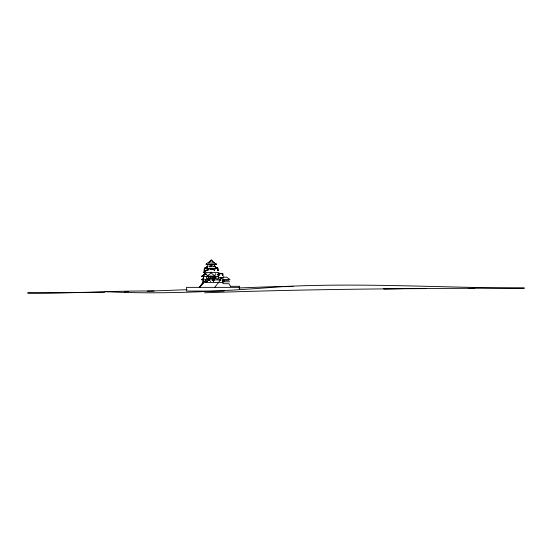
<?xml version="1.0" encoding="UTF-8"?>
<svg xmlns="http://www.w3.org/2000/svg" width="552" height="552" viewBox="0 0 552 552"><rect width="100%" height="100%" fill="white"/><g stroke="black" fill="none" stroke-linecap="round" stroke-linejoin="round"><path stroke-width="0.83" d="M215.59 268.024L217.861 268.327M204.447 268.327L206.724 268.044M215.584 268.286L217.647 268.168M217.964 269.866L217.95 270.583M204.15 269.762L204.13 270.618M217.805 270.583L217.819 269.866L217.785 270.314M218.102 270.363L218.109 269.907M222.967 279.326L222.953 283.666L229.018 283.721L230.446 286.309M218.923 273.599L218.854 274.896M219.04 273.599L218.958 275.6L218.875 274.779M222.711 273.695L222.504 275.6L222.78 275.338M222.622 275.6L222.704 273.599M222.725 274.289L222.663 275.6M209.305 261.779L211.264 259.964L214.562 263.014M203.053 280.547L203.246 279.415M203.343 279.415L202.805 282.486L203.391 282.486L199.569 287.364M203.17 281.596L203.253 281.161M221.124 278.594L221.124 277.552L221.269 278.594L220.262 278.594L220.407 277.552L220.407 278.594M214.659 287.364L218.606 282.486M203.398 282.486L199.472 287.364L203.502 282.486L222.987 282.486M203.288 282.486L199.224 287.364L203.502 282.486M209.539 261.952L210.491 261.041M209.643 261.952L210.602 261.041M218.171 275.765L218.896 275.151M209.415 261.779L207.856 263.014M220.979 278.594L220.759 277.325L220.552 278.594M217.909 276.131L217.55 276.331L217.833 276.138M204.895 274.089L204.523 274.289L204.827 274.096M207.745 263.014L208.29 262.621M207.642 266.478L205.323 268.044M205.868 267.616L208.07 266.098M207.566 266.678L205.185 268.306M205.378 268.306L206.082 267.823M205.268 268.217L207.476 266.782M206.841 263.822L206.027 264.125L206.524 263.815M201.839 276.366L205.172 274.268M201.839 279.609L202.494 279.181M205.158 274.061L201.908 276.366M205.309 274.268L201.659 276.366L205.02 274.061M206.207 264.125L206.683 263.815M204.626 274.537L201.742 276.587L218.64 276.587M203.267 278.594L201.742 279.836L218.64 279.836M207.117 276.034L209.946 273.951A9.998 9.998 0 0 0 211.126 272.626A9.998 9.998 0 0 0 212.299 273.951L215.128 276.034M203.833 271.722L207.304 269.956M203.978 271.936L207.442 270.169M202.342 278.974L201.611 279.367L202.087 279.609M209.939 268.348L208.711 269.065A2.843 2.843 0 0 1 208.166 269.107L208.311 269.686A3.367 3.367 0 0 0 208.815 269.638L208.877 270.025M187.004 289.683L147.184 291.187M238.947 287.951L272.177 286.695L293.098 286.585M154.07 291.035C111.897 290.58 69.773 293.837 27.6 292.96L104.673 292.277M204.585 292.808C278.374 290.145 352.19 288.951 426.027 288.606M124.283 291.739L128.533 291.635M412.454 288.42L383.606 288.586M383.606 288.813L416.18 288.42M384.302 288.827L401.946 288.675M383.923 288.606L524.4 288.096C444.125 287.909 363.851 282.652 283.597 286.516C224.236 291.132 164.696 294.733 105.142 291.649M208.339 263.014L214.093 263.014L211.823 261.041M207.4 264.332L215.038 264.332M206.2 264.505L216.287 264.505M214.666 265.795L214.721 266.74L214.638 266.14M214.832 265.795L214.873 266.726M207.476 265.871L207.428 266.816M207.607 265.871L207.593 266.816M204.447 268.01L206.724 268.01M215.59 268.01L217.861 268.01M204.668 268.168L206.724 268.168L206.738 269.272M204.171 268.445L206.724 268.417M218.137 268.445L215.59 268.417L215.597 268.865M205.461 268.534L217.04 268.534L215.653 268.217L215.653 269.086M210.76 269.176L210.864 269.569M210.857 272.184L211.395 272.184M203.239 272.522L219.047 272.522M218.82 273.357L222.815 273.357M218.896 273.84L222.739 273.84M206.4 276.034L215.86 276.034M203.557 277.145L203.557 278.594M222.601 277.58L222.594 278.022M203.716 278.256L203.895 277.87L203.66 278.325M218.482 278.594L217.04 279.836M220.931 279.767L219.586 279.767L219.586 280.464M229.011 280.354L223.774 280.354L223.774 281.658M210.54 281.244L210.54 281.658M219.206 281.32L219.034 280.885L219.199 281.32M204.067 281.658L204.24 281.223L204.24 281.686M223.118 281.768L229.577 281.768M230.308 286.309L239.616 286.309L239.616 289.448M239.616 287.364L186.548 287.364L186.548 291.063L224.195 291.063M468.268 288.427L474.23 288.551M212.285 268.348L213.514 269.065A2.843 2.843 0 0 0 214.059 269.107L213.914 269.686A3.367 3.367 0 0 1 213.41 269.638L213.348 269.997M216.991 268.044L214.673 266.478M215.784 263.815L216.28 264.125L215.466 263.822M217.122 268.306L214.197 266.299M217.04 268.217L214.9 266.492M214.245 266.098L216.439 267.616M223.802 276.138L223.719 276.131M213.914 262.621L214.459 263.014M211.168 260.006L212.065 260.882M222.753 274.779L222.808 275.462M222.732 274.178L222.78 274.896M218.178 270.618L218.157 269.762M217.571 269.907L217.578 270.314M204.799 269.907L204.813 270.314M204.592 269.907L204.599 270.314M204.509 270.583L204.495 269.866M204.357 270.583L204.343 269.866M204.199 269.907L204.205 270.363M223.96 280.354L223.96 281.658M220.834 277.352L220.834 278.594M220.779 279.767L220.779 280.464L220.634 279.767M220.696 277.352L220.696 278.594M220.483 279.767L220.483 280.464L220.338 279.767M220.186 279.767L220.186 280.464L220.041 279.767M219.889 279.767L219.889 280.464L219.744 279.767M217.405 274.102L217.371 274.496M217.233 274.102L217.246 274.496M215.694 277.145L215.694 278.539L213.962 278.539L213.962 277.145M214.894 277.877L214.894 278.263M214.045 279.415L214.045 280.547M213.879 279.415L213.879 280.547M213.824 277.145L213.824 278.539L212.092 278.539L212.092 277.145M213.714 279.415L213.714 280.547M213.548 279.415L213.548 280.547M213.382 279.415L213.382 280.547M213.21 279.415L213.21 280.547M213.044 279.415L213.044 280.547M212.879 279.415L212.879 280.547M212.713 279.415L212.713 280.547M212.548 279.415L212.548 280.547M211.954 277.145L211.954 278.539L210.222 278.539L210.222 277.145M210.091 277.145L210.091 278.539L208.352 278.539L208.352 277.145M209.905 278.194L209.905 279.174M209.539 279.415L209.539 280.547M209.374 279.415L209.374 280.547M209.208 279.415L209.208 280.547M209.042 279.415L209.042 280.547M208.877 279.415L208.877 280.547M208.711 279.415L208.711 280.547M208.539 279.415L208.539 280.547M208.373 279.415L208.373 280.547M208.221 277.145L208.221 278.539L206.482 278.539L206.482 277.145M208.207 279.415L208.207 280.547M208.042 279.415L208.042 280.547M207.669 266.223L207.676 266.816M204.964 274.537L204.833 273.047L204.84 274.537M204.764 274.151L204.675 274.537L204.647 274.151M203.433 277.884L203.495 278.325M203.308 277.987L203.343 278.374M203.329 281.313L203.336 281.755M220.924 277.38A0.814 0.814 0 0 1 221.262 277.794M220.262 277.794A0.814 0.814 0 0 1 220.6 277.38M223.049 277.159L222.911 279.519L229.97 279.519L226.568 277.159L223.049 277.159M210.774 268.389L210.388 268.438L211.913 268.438L210.774 268.389M210.995 265.816L209.967 265.816L209.967 266.754L210.995 266.754L210.995 265.816M212.23 265.816L211.23 265.816L211.23 266.726L212.23 266.726L212.223 265.816M209.443 266.167L209.284 266.761L209.443 266.167M213.907 266.167L213.741 266.761L213.907 266.167M210.333 269.176L210.229 269.569L210.333 269.176M210.547 269.176L210.443 269.569L210.547 269.176M211.423 269.176L211.312 269.569L211.423 269.176M211.63 269.176L211.526 269.569L211.63 269.176M211.844 269.176L211.74 269.569L211.844 269.176M212.058 269.176L211.954 269.569L212.058 269.176M207.835 269.99L207.655 270.432L207.835 269.99M214.528 269.99L214.348 270.432L214.528 269.99M206.821 273.958L206.641 274.344L206.821 273.958M215.466 273.958L215.287 274.344L215.459 273.958M219.13 277.566L218.951 278.008L219.13 277.566M214.894 277.877L214.714 278.263L214.894 277.877M218.199 277.904L218.026 278.298L218.199 277.904M216.356 278.063L215.991 278.263L216.356 278.063M222.546 280.885L222.366 281.327L222.539 280.885M207.221 281.209L207.048 281.603L207.221 281.209M213.645 281.272L213.465 281.665L213.638 281.272M216.115 264.125L215.632 263.815L216.101 264.125M205.848 282.486L205.841 279.415L205.841 282.486"/></g></svg>
